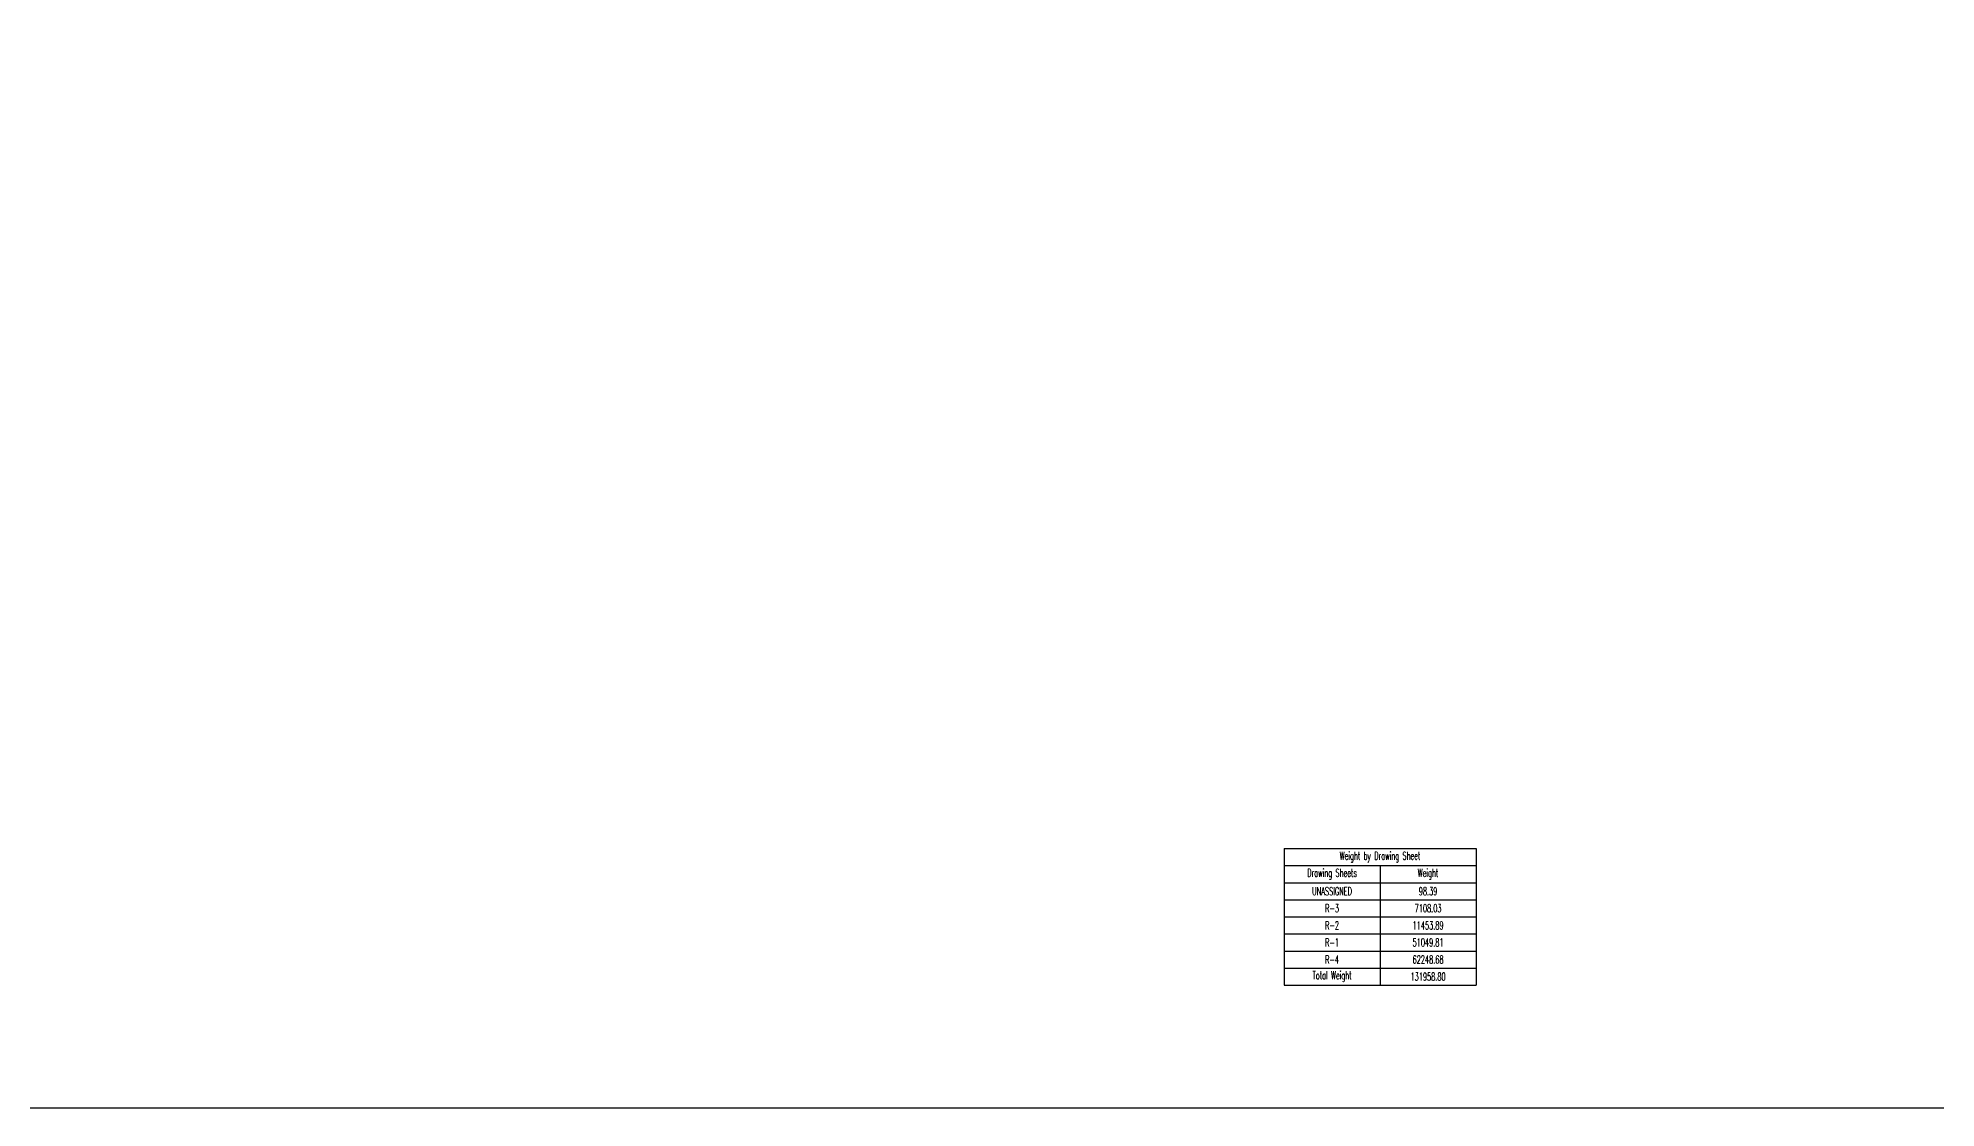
# Model space of a CAD drawing. Header units: inches. Extents: x -10781 to 50822, y -3854 to 38989.
# Drawn here: x 95 to 1439, y -1266 to -509 of the extents above; entities that cross this region are included whole.
import ezdxf

# ---------------------------------------------------------------- set-up
doc = ezdxf.new("R2010")
doc.units = ezdxf.units.IN
doc.header["$LTSCALE"] = 0.025
doc.header["$MEASUREMENT"] = 0
doc.layers.get('0').update_dxf_attribs({"linetype": 'CONTINUOUS'})
doc.layers.add('BAR-LBL', color=2, linetype='CONTINUOUS')
doc.layers.add('BARLIST', color=7, linetype='CONTINUOUS')
doc.styles.add('ROMANS', font='romans.shx', dxfattribs={"width": 0.57})

# ---------------------------------------------------------------- blocks, each defined once
blk = doc.blocks.new('*T686')
at = {"layer": 'BARLIST', "color": 0, "linetype": 'ByBlock', "lineweight": -2, "transparency": 16777216}
for p, q in [((0, 0), (136.1, 0)), ((0, 0), (0, -96.8)), ((136.1, 0), (136.1, -96.8)), ((0, -12.1), (136.1, -12.1)), ((68, -12.1), (68, -96.8)), ((0, -24.2), (136.1, -24.2)), ((0, -36.3), (136.1, -36.3)), ((0, -48.4), (136.1, -48.4)), ((0, -60.5), (136.1, -60.5)), ((0, -72.6), (136.1, -72.6)), ((0, -84.7), (136.1, -84.7)), ((0, -96.8), (136.1, -96.8))]:
    blk.add_line(p, q, dxfattribs=at)
at = {"layer": 'BARLIST', "color": 0, "transparency": 16777216, "attachment_point": 5, "style": 'ROMANS'}
for s, insert, char_height, width in [('Weight by Drawing Sheet', (68, -6), 5.669, 131.528), ('Drawing Sheets', (34, -18.1), 5.669, 63.496), ('Weight ', (102, -18.1), 5.67, 63.496), ('UNASSIGNED', (34, -30.2), 5.67, 63.496), ('R-3', (34, -42.3), 5.67, 63.496), ('7108.03', (102, -42.3), 5.67, 63.496), ('98.39', (102, -30.2), 5.67, 63.496), ('R-2', (34, -54.4), 5.67, 63.496), ('11453.89', (102, -54.4), 5.67, 63.496), ('R-1', (34, -66.5), 5.67, 63.496), ('51049.81', (102, -66.5), 5.67, 63.496), ('R-4', (34, -78.6), 5.67, 63.496), ('62248.68', (102, -78.6), 5.67, 63.496), ('Total Weight', (34, -90.7), 5.669, 63.496), ('131958.80', (102, -90.7), 5.67, 63.496)]:
    blk.add_mtext(s, dxfattribs=dict(at, insert=insert, char_height=char_height, width=width))

msp = doc.modelspace()

# ---------------------------------------------------------------- linework, layer by layer
at = {"layer": 'BAR-LBL'}
msp.add_lwpolyline([(-1827.83028, 1218.9583), (2524.72777, 1218.9583), (2524.72777, -1266.46422), (-1827.83028, -1266.46422)], close=True, dxfattribs=at)

# ---------------------------------------------------------------- block references
msp.add_blockref('*T686', (977.30125, -1082.74635))

doc.saveas('drawing.dxf')
